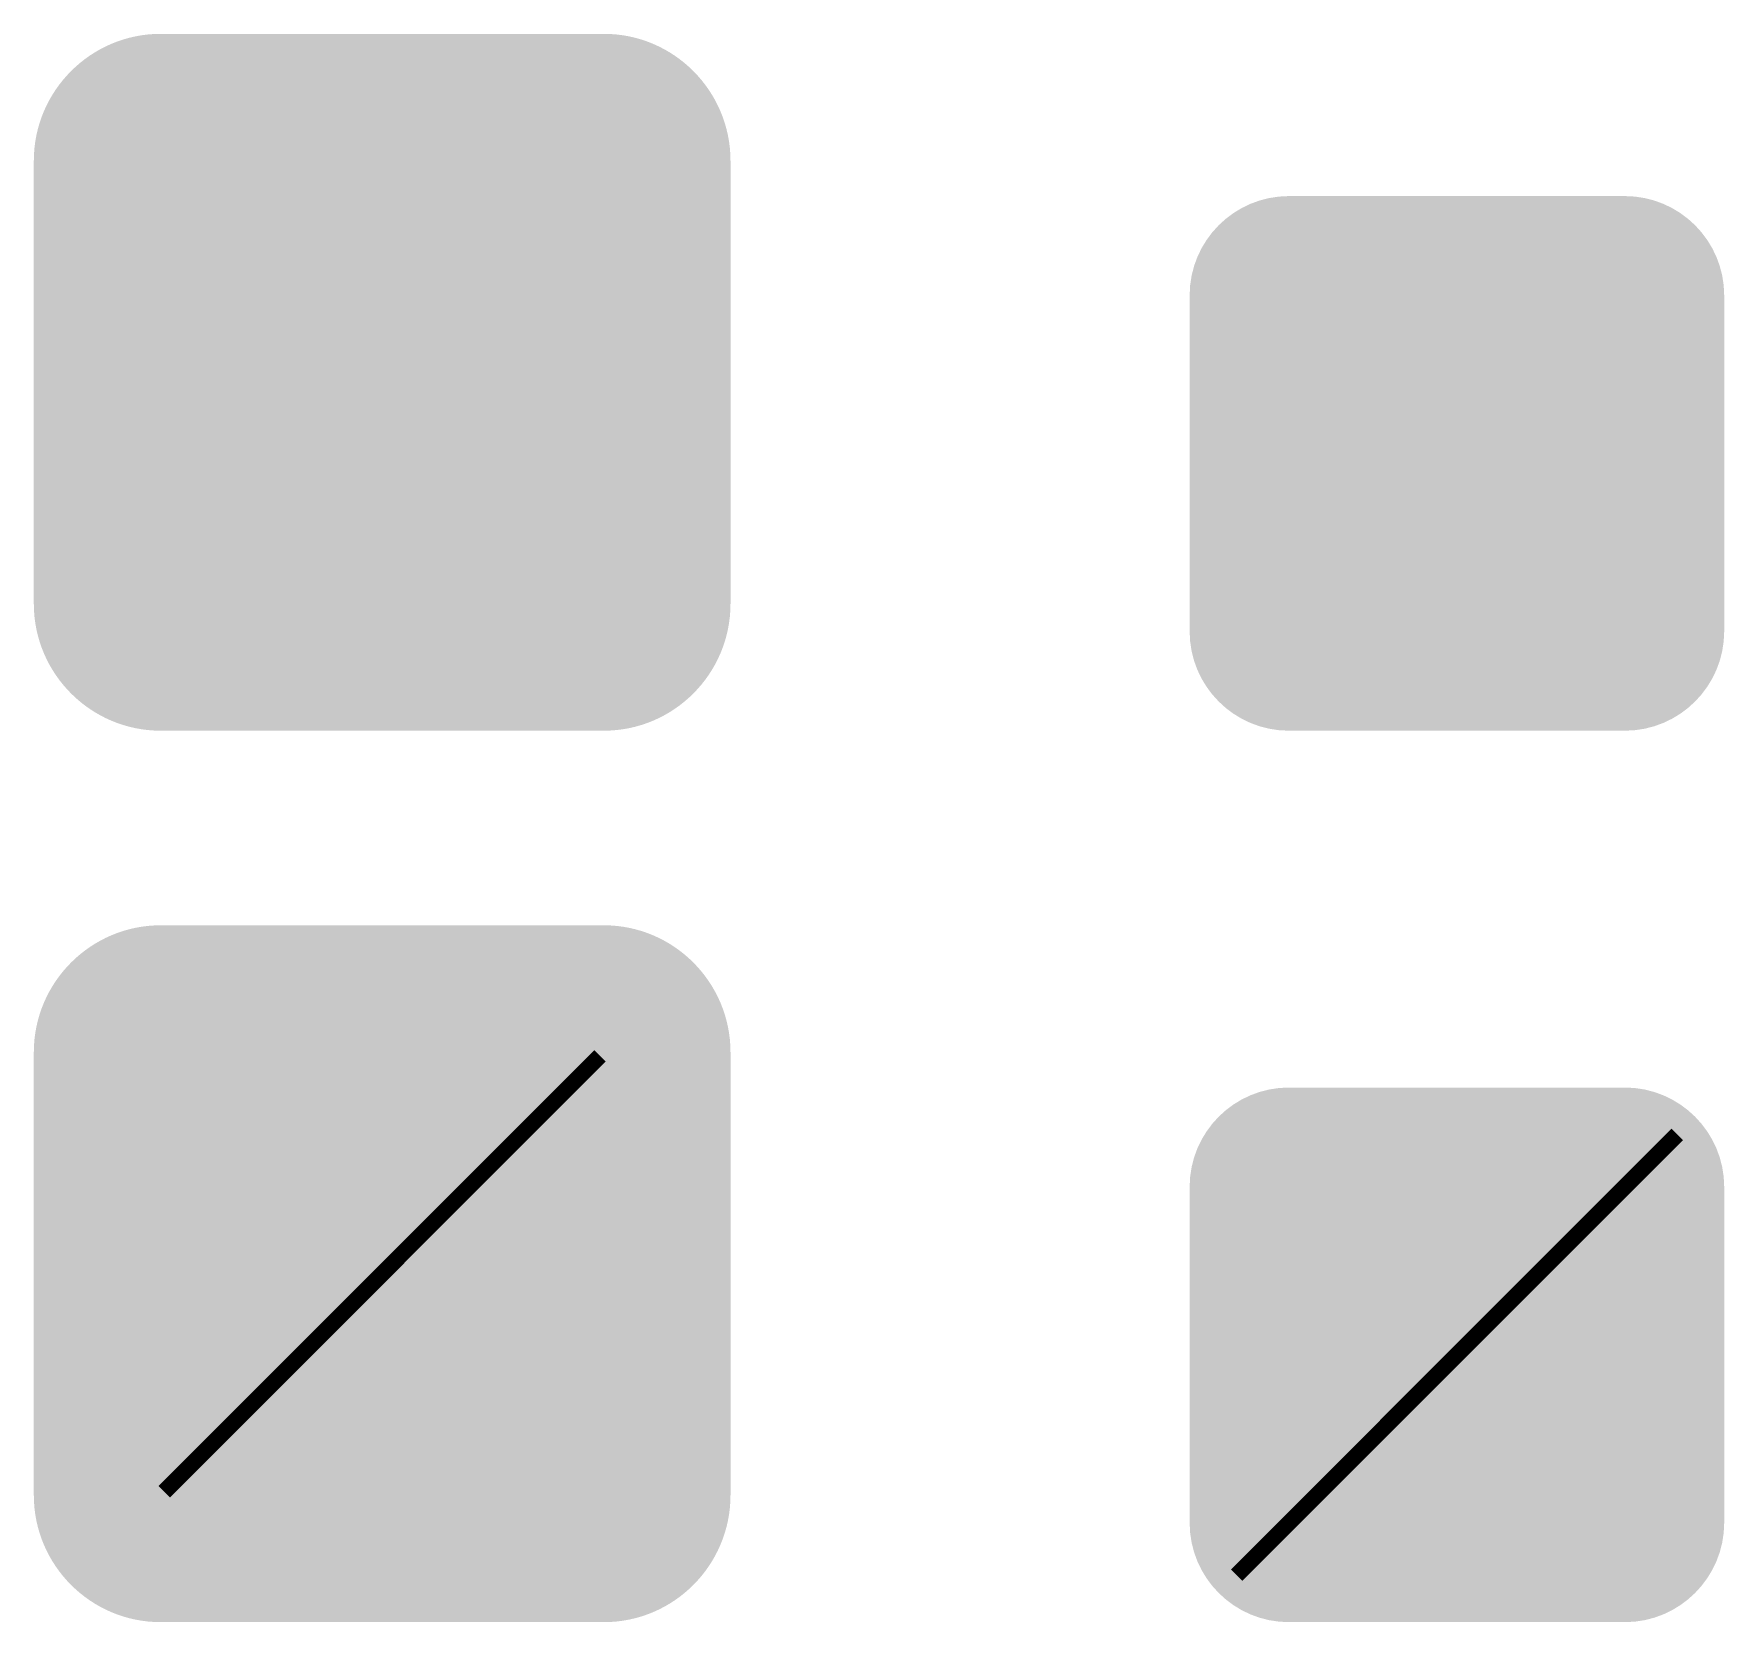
# Model space of a CAD drawing. Header units: millimetres. Extents: x 5277 to 6029, y 2052 to 2709.
# Drawn here: x 5427.73 to 5448.6, y 2667.63 to 2687.23 of the extents above; entities that cross this region are included whole.
import ezdxf

# ---------------------------------------------------------------- set-up
doc = ezdxf.new("R2010")
doc.units = ezdxf.units.MM
doc.layers.add('Recreation', color=7, linetype='CONTINUOUS', true_color=0x000000)
doc.layers.add('Social', color=7, linetype='CONTINUOUS', true_color=0x000000)

# ---------------------------------------------------------------- blocks, each defined once
blk = doc.blocks.new('602010501_рек_фз')
at = {"layer": 'Social', "linetype": 'Continuous'}
h = blk.add_hatch(color=256, dxfattribs=at)
edge = h.paths.add_edge_path()
edge.add_spline(control_points=[(-0.266, -0.339), (-0.266, 0.523), (0.438, 1.227), (1.3, 1.227)], knot_values=[-1, -1, -1, -1, 0, 0, 0, 0], degree=3, periodic=0)
edge.add_line((1.3, 1.227), (6.769, 1.227))
edge.add_spline(control_points=[(6.769, 1.227), (7.632, 1.227), (8.333, 0.523), (8.333, -0.339)], knot_values=[-1, -1, -1, -1, 0, 0, 0, 0], degree=3, periodic=0)
edge.add_line((8.333, -0.339), (8.333, -5.806))
edge.add_spline(control_points=[(8.333, -5.806), (8.333, -6.669), (7.632, -7.372), (6.769, -7.372)], knot_values=[-1, -1, -1, -1, 0, 0, 0, 0], degree=3, periodic=0)
edge.add_line((6.769, -7.372), (1.3, -7.372))
edge.add_spline(control_points=[(1.3, -7.372), (0.438, -7.372), (-0.266, -6.669), (-0.266, -5.806)], knot_values=[-1, -1, -1, -1, 0, 0, 0, 0], degree=3, periodic=0)
edge.add_line((-0.266, -5.806), (-0.266, -0.339))
edge = h.paths.add_edge_path(flags=16)
edge.add_spline(control_points=[(0.047, -5.806), (0.047, -6.5), (0.606, -7.059), (1.3, -7.059)], knot_values=[-1, -1, -1, -1, 0, 0, 0, 0], degree=3, periodic=0)
edge.add_line((1.3, -7.059), (6.769, -7.059))
edge.add_spline(control_points=[(6.769, -7.059), (7.463, -7.059), (8.022, -6.5), (8.022, -5.806)], knot_values=[-1, -1, -1, -1, 0, 0, 0, 0], degree=3, periodic=0)
edge.add_line((8.022, -5.806), (8.022, -0.339))
edge.add_spline(control_points=[(8.022, -0.339), (8.022, 0.355), (7.463, 0.914), (6.769, 0.914)], knot_values=[-1, -1, -1, -1, 0, 0, 0, 0], degree=3, periodic=0)
edge.add_line((6.769, 0.914), (1.3, 0.914))
edge.add_spline(control_points=[(1.3, 0.914), (0.606, 0.914), (0.047, 0.355), (0.047, -0.339)], knot_values=[-1, -1, -1, -1, 0, 0, 0, 0], degree=3, periodic=0)
edge.add_line((0.047, -0.339), (0.047, -5.806))
at = {"layer": 'Social', "linetype": 'Continuous', "true_color": 0xffff00}
h = blk.add_hatch(color=2, dxfattribs=at)
edge = h.paths.add_edge_path()
edge.add_spline(control_points=[(0.047, -5.806), (0.047, -6.5), (0.606, -7.059), (1.3, -7.059)], knot_values=[-1, -1, -1, -1, 0, 0, 0, 0], degree=3, periodic=0)
edge.add_line((1.3, -7.059), (6.769, -7.059))
edge.add_spline(control_points=[(6.769, -7.059), (7.463, -7.059), (8.022, -6.5), (8.022, -5.806)], knot_values=[-1, -1, -1, -1, 0, 0, 0, 0], degree=3, periodic=0)
edge.add_line((8.022, -5.806), (8.022, -0.339))
edge.add_spline(control_points=[(8.022, -0.339), (8.022, 0.355), (7.463, 0.914), (6.769, 0.914)], knot_values=[-1, -1, -1, -1, 0, 0, 0, 0], degree=3, periodic=0)
edge.add_line((6.769, 0.914), (1.3, 0.914))
edge.add_spline(control_points=[(1.3, 0.914), (0.606, 0.914), (0.047, 0.355), (0.047, -0.339)], knot_values=[-1, -1, -1, -1, 0, 0, 0, 0], degree=3, periodic=0)
edge.add_line((0.047, -0.339), (0.047, -5.806))
at = {"layer": 'Social', "linetype": 'Continuous'}
h = blk.add_hatch(color=256, dxfattribs=at)
edge = h.paths.add_edge_path()
edge.add_line((0.252, -0.679), (0.252, -5.464))
edge.add_spline(control_points=[(0.252, -5.464), (0.252, -6.23), (0.877, -6.854), (1.642, -6.854)], knot_values=[0, 0, 0, 0, 1, 1, 1, 1], degree=3, periodic=0)
edge.add_line((1.642, -6.854), (6.427, -6.854))
edge.add_spline(control_points=[(6.427, -6.854), (7.193, -6.854), (7.815, -6.23), (7.815, -5.464)], knot_values=[0, 0, 0, 0, 1, 1, 1, 1], degree=3, periodic=0)
edge.add_line((7.815, -5.464), (7.815, -0.679))
edge.add_spline(control_points=[(7.815, -0.679), (7.815, 0.086), (7.193, 0.709), (6.427, 0.709)], knot_values=[0, 0, 0, 0, 1, 1, 1, 1], degree=3, periodic=0)
edge.add_line((6.427, 0.709), (1.642, 0.709))
edge.add_spline(control_points=[(1.642, 0.709), (0.877, 0.709), (0.252, 0.086), (0.252, -0.679)], knot_values=[0, 0, 0, 0, 1, 1, 1, 1], degree=3, periodic=0)
edge = h.paths.add_edge_path(flags=16)
edge.add_line((0.565, -0.679), (0.565, -5.464))
edge.add_spline(control_points=[(0.565, -5.464), (0.565, -6.06), (1.046, -6.541), (1.642, -6.541)], knot_values=[-1, -1, -1, -1, 0, 0, 0, 0], degree=3, periodic=0)
edge.add_line((1.642, -6.541), (6.427, -6.541))
edge.add_spline(control_points=[(6.427, -6.541), (7.024, -6.541), (7.502, -6.06), (7.502, -5.464)], knot_values=[-1, -1, -1, -1, 0, 0, 0, 0], degree=3, periodic=0)
edge.add_line((7.502, -5.464), (7.502, -0.679))
edge.add_spline(control_points=[(7.502, -0.679), (7.502, -0.083), (7.024, 0.396), (6.427, 0.396)], knot_values=[-1, -1, -1, -1, 0, 0, 0, 0], degree=3, periodic=0)
edge.add_line((6.427, 0.396), (1.642, 0.396))
edge.add_spline(control_points=[(1.642, 0.396), (1.046, 0.396), (0.565, -0.083), (0.565, -0.679)], knot_values=[-1, -1, -1, -1, 0, 0, 0, 0], degree=3, periodic=0)
h = blk.add_hatch(color=256, dxfattribs=at)
edge = h.paths.add_edge_path()
edge.add_line((0.77, -1.021), (0.77, -5.124))
edge.add_spline(control_points=[(0.77, -5.124), (0.77, -5.792), (1.314, -6.336), (1.982, -6.336)], knot_values=[0, 0, 0, 0, 1, 1, 1, 1], degree=3, periodic=0)
edge.add_line((1.982, -6.336), (6.085, -6.336))
edge.add_spline(control_points=[(6.085, -6.336), (6.753, -6.336), (7.297, -5.792), (7.297, -5.124)], knot_values=[0, 0, 0, 0, 1, 1, 1, 1], degree=3, periodic=0)
edge.add_line((7.297, -5.124), (7.297, -1.021))
edge.add_spline(control_points=[(7.297, -1.021), (7.297, -0.353), (6.753, 0.191), (6.085, 0.191)], knot_values=[0, 0, 0, 0, 1, 1, 1, 1], degree=3, periodic=0)
edge.add_line((6.085, 0.191), (1.982, 0.191))
edge.add_spline(control_points=[(1.982, 0.191), (1.314, 0.191), (0.77, -0.353), (0.77, -1.021)], knot_values=[0, 0, 0, 0, 1, 1, 1, 1], degree=3, periodic=0)
edge = h.paths.add_edge_path(flags=16)
edge.add_line((1.081, -1.021), (1.081, -5.124))
edge.add_spline(control_points=[(1.081, -5.124), (1.081, -5.624), (1.482, -6.025), (1.982, -6.025)], knot_values=[-1, -1, -1, -1, 0, 0, 0, 0], degree=3, periodic=0)
edge.add_line((1.982, -6.025), (6.085, -6.025))
edge.add_spline(control_points=[(6.085, -6.025), (6.585, -6.025), (6.986, -5.624), (6.986, -5.124)], knot_values=[-1, -1, -1, -1, 0, 0, 0, 0], degree=3, periodic=0)
edge.add_line((6.986, -5.124), (6.986, -1.021))
edge.add_spline(control_points=[(6.986, -1.021), (6.986, -0.521), (6.585, -0.12), (6.085, -0.12)], knot_values=[-1, -1, -1, -1, 0, 0, 0, 0], degree=3, periodic=0)
edge.add_line((6.085, -0.12), (1.982, -0.12))
edge.add_spline(control_points=[(1.982, -0.12), (1.482, -0.12), (1.081, -0.521), (1.081, -1.021)], knot_values=[-1, -1, -1, -1, 0, 0, 0, 0], degree=3, periodic=0)
h = blk.add_hatch(color=256, dxfattribs=at)
h.paths.add_polyline_path([(2.964, -5.275), (2.964, -4.93), (2.564, -4.396), (2.348, -4.113), (2.092, -3.771), (2.053, -3.712), (1.951, -3.571), (1.951, -2.793), (1.951, -2.153), (1.975, -1.466), (1.998, -1.419), (2.03, -1.36), (2.14, -1.301), (2.218, -1.301), (2.246, -1.301), (2.297, -1.313), (2.32, -1.325), (2.379, -1.348), (2.45, -1.439), (2.462, -1.505), (2.469, -1.56), (2.477, -1.906), (2.477, -2.197), (2.477, -2.389), (2.473, -2.601), (2.469, -2.621), (2.466, -2.636), (2.434, -2.68), (2.407, -2.707), (2.403, -2.711), (2.373, -2.737), (2.348, -2.758), (2.322, -2.78), (2.281, -2.821), (2.265, -2.841), (2.25, -2.86), (2.226, -2.9), (2.218, -2.919), (2.21, -2.935), (2.202, -2.994), (2.202, -3.037), (2.202, -3.088), (2.214, -3.17), (2.226, -3.202), (2.238, -3.225), (2.334, -3.341), (2.418, -3.434), (2.503, -3.526), (2.65, -3.673), (2.713, -3.728), (2.76, -3.771), (2.823, -3.815), (2.839, -3.815), (2.854, -3.815), (2.866, -3.807), (2.878, -3.791), (2.878, -3.783), (2.878, -3.771), (2.721, -3.587), (2.564, -3.414), (2.481, -3.328), (2.371, -3.202), (2.344, -3.163), (2.328, -3.135), (2.312, -3.076), (2.312, -3.045), (2.312, -2.982), (2.371, -2.876), (2.43, -2.833), (2.462, -2.809), (2.532, -2.786), (2.572, -2.786), (2.603, -2.786), (2.666, -2.805), (2.697, -2.825), (2.729, -2.841), (3.047, -3.151), (3.333, -3.445), (3.907, -4.042), (3.907, -5.621), (2.964, -5.621)])
h.paths.add_polyline_path([(5.038, -5.275), (5.038, -5.621), (4.095, -5.621), (4.095, -4.042), (4.669, -3.445), (4.955, -3.151), (5.273, -2.841), (5.305, -2.825), (5.336, -2.805), (5.399, -2.786), (5.43, -2.786), (5.47, -2.786), (5.54, -2.809), (5.572, -2.833), (5.631, -2.876), (5.69, -2.982), (5.69, -3.045), (5.69, -3.076), (5.674, -3.135), (5.658, -3.163), (5.631, -3.202), (5.521, -3.328), (5.438, -3.414), (5.281, -3.587), (5.124, -3.771), (5.124, -3.783), (5.124, -3.791), (5.136, -3.807), (5.148, -3.815), (5.156, -3.815), (5.163, -3.815), (5.179, -3.815), (5.242, -3.771), (5.289, -3.728), (5.352, -3.673), (5.499, -3.526), (5.584, -3.434), (5.668, -3.341), (5.764, -3.225), (5.776, -3.202), (5.788, -3.174), (5.8, -3.092), (5.8, -3.037), (5.8, -2.994), (5.792, -2.935), (5.784, -2.919), (5.776, -2.9), (5.752, -2.86), (5.737, -2.841), (5.721, -2.821), (5.68, -2.78), (5.654, -2.758), (5.629, -2.737), (5.599, -2.711), (5.595, -2.707), (5.568, -2.68), (5.537, -2.636), (5.533, -2.621), (5.529, -2.601), (5.525, -2.389), (5.525, -2.197), (5.525, -1.906), (5.533, -1.56), (5.54, -1.505), (5.552, -1.439), (5.623, -1.348), (5.682, -1.325), (5.705, -1.313), (5.756, -1.301), (5.784, -1.301), (5.862, -1.301), (5.972, -1.36), (6.004, -1.419), (6.027, -1.466), (6.051, -2.153), (6.051, -2.793), (6.051, -3.571), (5.949, -3.712), (5.91, -3.771), (5.654, -4.113), (5.438, -4.396), (5.038, -4.93)])
h.paths.add_polyline_path([(5.061, -2.094), (5.089, -2.122), (5.116, -2.181), (5.116, -2.212), (5.116, -2.24), (5.093, -2.291), (5.069, -2.314), (5.046, -2.338), (4.991, -2.361), (4.959, -2.361), (4.928, -2.361), (4.869, -2.334), (4.841, -2.307), (4.472, -1.937), (4.472, -2.275), (3.522, -2.275), (3.522, -1.937), (3.161, -2.299), (3.129, -2.33), (3.066, -2.361), (3.035, -2.361), (3.007, -2.361), (2.956, -2.34), (2.933, -2.318), (2.909, -2.297), (2.886, -2.244), (2.886, -2.212), (2.886, -2.181), (2.913, -2.122), (2.941, -2.094), (3.545, -1.49), (3.585, -1.45), (3.675, -1.411), (3.726, -1.411), (4.268, -1.411), (4.323, -1.411), (4.417, -1.45), (4.457, -1.49)])
h.paths.add_polyline_path([(4.464, -2.456), (4.771, -2.762), (4.802, -2.793), (4.834, -2.872), (4.834, -2.919), (4.834, -2.974), (4.794, -3.076), (4.755, -3.123), (4.331, -3.563), (4.303, -3.591), (4.241, -3.618), (4.205, -3.618), (4.174, -3.618), (4.119, -3.595), (4.095, -3.571), (4.072, -3.547), (4.048, -3.492), (4.048, -3.461), (4.048, -3.43), (4.076, -3.371), (4.103, -3.343), (4.37, -3.076), (4.111, -2.809)])
h.paths.add_polyline_path([(3.624, -3.076), (3.891, -3.343), (3.919, -3.371), (3.946, -3.43), (3.946, -3.461), (3.946, -3.492), (3.922, -3.547), (3.899, -3.571), (3.875, -3.595), (3.82, -3.618), (3.789, -3.618), (3.754, -3.618), (3.691, -3.591), (3.663, -3.563), (3.239, -3.123), (3.2, -3.076), (3.161, -2.974), (3.161, -2.919), (3.161, -2.872), (3.192, -2.793), (3.223, -2.762), (3.522, -2.456), (3.883, -2.809)])
h.paths.add_polyline_path([(4.315, -0.579), (4.382, -0.645), (4.449, -0.802), (4.449, -0.893), (4.449, -0.983), (4.382, -1.14), (4.315, -1.207), (4.248, -1.274), (4.091, -1.34), (4.001, -1.34), (3.911, -1.34), (3.754, -1.274), (3.687, -1.207), (3.62, -1.14), (3.553, -0.983), (3.553, -0.893), (3.553, -0.802), (3.62, -0.645), (3.687, -0.579), (3.754, -0.512), (3.911, -0.445), (4.001, -0.445), (4.091, -0.445), (4.248, -0.512)])
blk = doc.blocks.new('602010501_ликв_фз')
at = {"layer": 'Social', "linetype": 'Continuous'}
h = blk.add_hatch(color=256, dxfattribs=at)
edge = h.paths.add_edge_path()
edge.add_spline(control_points=[(-0.266, -0.339), (-0.266, 0.523), (0.438, 1.227), (1.3, 1.227)], knot_values=[-1, -1, -1, -1, 0, 0, 0, 0], degree=3, periodic=0)
edge.add_line((1.3, 1.227), (6.769, 1.227))
edge.add_spline(control_points=[(6.769, 1.227), (7.632, 1.227), (8.333, 0.523), (8.333, -0.339)], knot_values=[-1, -1, -1, -1, 0, 0, 0, 0], degree=3, periodic=0)
edge.add_line((8.333, -0.339), (8.333, -5.806))
edge.add_spline(control_points=[(8.333, -5.806), (8.333, -6.669), (7.632, -7.372), (6.769, -7.372)], knot_values=[-1, -1, -1, -1, 0, 0, 0, 0], degree=3, periodic=0)
edge.add_line((6.769, -7.372), (1.3, -7.372))
edge.add_spline(control_points=[(1.3, -7.372), (0.438, -7.372), (-0.266, -6.669), (-0.266, -5.806)], knot_values=[-1, -1, -1, -1, 0, 0, 0, 0], degree=3, periodic=0)
edge.add_line((-0.266, -5.806), (-0.266, -0.339))
edge = h.paths.add_edge_path(flags=16)
edge.add_spline(control_points=[(0.047, -5.806), (0.047, -6.5), (0.606, -7.059), (1.3, -7.059)], knot_values=[-1, -1, -1, -1, 0, 0, 0, 0], degree=3, periodic=0)
edge.add_line((1.3, -7.059), (6.769, -7.059))
edge.add_spline(control_points=[(6.769, -7.059), (7.463, -7.059), (8.022, -6.5), (8.022, -5.806)], knot_values=[-1, -1, -1, -1, 0, 0, 0, 0], degree=3, periodic=0)
edge.add_line((8.022, -5.806), (8.022, -0.339))
edge.add_spline(control_points=[(8.022, -0.339), (8.022, 0.355), (7.463, 0.914), (6.769, 0.914)], knot_values=[-1, -1, -1, -1, 0, 0, 0, 0], degree=3, periodic=0)
edge.add_line((6.769, 0.914), (1.3, 0.914))
edge.add_spline(control_points=[(1.3, 0.914), (0.606, 0.914), (0.047, 0.355), (0.047, -0.339)], knot_values=[-1, -1, -1, -1, 0, 0, 0, 0], degree=3, periodic=0)
edge.add_line((0.047, -0.339), (0.047, -5.806))
at = {"layer": 'Social', "linetype": 'Continuous', "true_color": 0xffffff}
h = blk.add_hatch(color=7, dxfattribs=at)
edge = h.paths.add_edge_path()
edge.add_spline(control_points=[(0.047, -5.806), (0.047, -6.5), (0.606, -7.059), (1.3, -7.059)], knot_values=[-1, -1, -1, -1, 0, 0, 0, 0], degree=3, periodic=0)
edge.add_line((1.3, -7.059), (6.769, -7.059))
edge.add_spline(control_points=[(6.769, -7.059), (7.463, -7.059), (8.022, -6.5), (8.022, -5.806)], knot_values=[-1, -1, -1, -1, 0, 0, 0, 0], degree=3, periodic=0)
edge.add_line((8.022, -5.806), (8.022, -0.339))
edge.add_spline(control_points=[(8.022, -0.339), (8.022, 0.355), (7.463, 0.914), (6.769, 0.914)], knot_values=[-1, -1, -1, -1, 0, 0, 0, 0], degree=3, periodic=0)
edge.add_line((6.769, 0.914), (1.3, 0.914))
edge.add_spline(control_points=[(1.3, 0.914), (0.606, 0.914), (0.047, 0.355), (0.047, -0.339)], knot_values=[-1, -1, -1, -1, 0, 0, 0, 0], degree=3, periodic=0)
edge.add_line((0.047, -0.339), (0.047, -5.806))
at = {"layer": 'Social', "linetype": 'Continuous'}
h = blk.add_hatch(color=256, dxfattribs=at)
edge = h.paths.add_edge_path()
edge.add_line((0.252, -0.679), (0.252, -5.464))
edge.add_spline(control_points=[(0.252, -5.464), (0.252, -6.23), (0.877, -6.854), (1.642, -6.854)], knot_values=[0, 0, 0, 0, 1, 1, 1, 1], degree=3, periodic=0)
edge.add_line((1.642, -6.854), (6.427, -6.854))
edge.add_spline(control_points=[(6.427, -6.854), (7.193, -6.854), (7.815, -6.23), (7.815, -5.464)], knot_values=[0, 0, 0, 0, 1, 1, 1, 1], degree=3, periodic=0)
edge.add_line((7.815, -5.464), (7.815, -0.679))
edge.add_spline(control_points=[(7.815, -0.679), (7.815, 0.086), (7.193, 0.709), (6.427, 0.709)], knot_values=[0, 0, 0, 0, 1, 1, 1, 1], degree=3, periodic=0)
edge.add_line((6.427, 0.709), (1.642, 0.709))
edge.add_spline(control_points=[(1.642, 0.709), (0.877, 0.709), (0.252, 0.086), (0.252, -0.679)], knot_values=[0, 0, 0, 0, 1, 1, 1, 1], degree=3, periodic=0)
edge = h.paths.add_edge_path(flags=16)
edge.add_line((0.565, -0.679), (0.565, -5.464))
edge.add_spline(control_points=[(0.565, -5.464), (0.565, -6.06), (1.046, -6.541), (1.642, -6.541)], knot_values=[-1, -1, -1, -1, 0, 0, 0, 0], degree=3, periodic=0)
edge.add_line((1.642, -6.541), (6.427, -6.541))
edge.add_spline(control_points=[(6.427, -6.541), (7.024, -6.541), (7.502, -6.06), (7.502, -5.464)], knot_values=[-1, -1, -1, -1, 0, 0, 0, 0], degree=3, periodic=0)
edge.add_line((7.502, -5.464), (7.502, -0.679))
edge.add_spline(control_points=[(7.502, -0.679), (7.502, -0.083), (7.024, 0.396), (6.427, 0.396)], knot_values=[-1, -1, -1, -1, 0, 0, 0, 0], degree=3, periodic=0)
edge.add_line((6.427, 0.396), (1.642, 0.396))
edge.add_spline(control_points=[(1.642, 0.396), (1.046, 0.396), (0.565, -0.083), (0.565, -0.679)], knot_values=[-1, -1, -1, -1, 0, 0, 0, 0], degree=3, periodic=0)
h = blk.add_hatch(color=256, dxfattribs=at)
edge = h.paths.add_edge_path()
edge.add_line((0.77, -1.021), (0.77, -5.124))
edge.add_spline(control_points=[(0.77, -5.124), (0.77, -5.792), (1.314, -6.336), (1.982, -6.336)], knot_values=[0, 0, 0, 0, 1, 1, 1, 1], degree=3, periodic=0)
edge.add_line((1.982, -6.336), (6.085, -6.336))
edge.add_spline(control_points=[(6.085, -6.336), (6.753, -6.336), (7.297, -5.792), (7.297, -5.124)], knot_values=[0, 0, 0, 0, 1, 1, 1, 1], degree=3, periodic=0)
edge.add_line((7.297, -5.124), (7.297, -1.021))
edge.add_spline(control_points=[(7.297, -1.021), (7.297, -0.353), (6.753, 0.191), (6.085, 0.191)], knot_values=[0, 0, 0, 0, 1, 1, 1, 1], degree=3, periodic=0)
edge.add_line((6.085, 0.191), (1.982, 0.191))
edge.add_spline(control_points=[(1.982, 0.191), (1.314, 0.191), (0.77, -0.353), (0.77, -1.021)], knot_values=[0, 0, 0, 0, 1, 1, 1, 1], degree=3, periodic=0)
edge = h.paths.add_edge_path(flags=16)
edge.add_line((1.081, -1.021), (1.081, -5.124))
edge.add_spline(control_points=[(1.081, -5.124), (1.081, -5.624), (1.482, -6.025), (1.982, -6.025)], knot_values=[-1, -1, -1, -1, 0, 0, 0, 0], degree=3, periodic=0)
edge.add_line((1.982, -6.025), (6.085, -6.025))
edge.add_spline(control_points=[(6.085, -6.025), (6.585, -6.025), (6.986, -5.624), (6.986, -5.124)], knot_values=[-1, -1, -1, -1, 0, 0, 0, 0], degree=3, periodic=0)
edge.add_line((6.986, -5.124), (6.986, -1.021))
edge.add_spline(control_points=[(6.986, -1.021), (6.986, -0.521), (6.585, -0.12), (6.085, -0.12)], knot_values=[-1, -1, -1, -1, 0, 0, 0, 0], degree=3, periodic=0)
edge.add_line((6.085, -0.12), (1.982, -0.12))
edge.add_spline(control_points=[(1.982, -0.12), (1.482, -0.12), (1.081, -0.521), (1.081, -1.021)], knot_values=[-1, -1, -1, -1, 0, 0, 0, 0], degree=3, periodic=0)
h = blk.add_hatch(color=256, dxfattribs=at)
h.paths.add_polyline_path([(2.964, -5.275), (2.964, -4.93), (2.564, -4.396), (2.348, -4.113), (2.092, -3.771), (2.053, -3.712), (1.951, -3.571), (1.951, -2.793), (1.951, -2.153), (1.975, -1.466), (1.998, -1.419), (2.03, -1.36), (2.14, -1.301), (2.218, -1.301), (2.246, -1.301), (2.297, -1.313), (2.32, -1.325), (2.379, -1.348), (2.45, -1.439), (2.462, -1.505), (2.469, -1.56), (2.477, -1.906), (2.477, -2.197), (2.477, -2.389), (2.473, -2.601), (2.469, -2.621), (2.466, -2.636), (2.434, -2.68), (2.407, -2.707), (2.403, -2.711), (2.373, -2.737), (2.348, -2.758), (2.322, -2.78), (2.281, -2.821), (2.265, -2.841), (2.25, -2.86), (2.226, -2.9), (2.218, -2.919), (2.21, -2.935), (2.202, -2.994), (2.202, -3.037), (2.202, -3.088), (2.214, -3.17), (2.226, -3.202), (2.238, -3.225), (2.334, -3.341), (2.418, -3.434), (2.503, -3.526), (2.65, -3.673), (2.713, -3.728), (2.76, -3.771), (2.823, -3.815), (2.839, -3.815), (2.854, -3.815), (2.866, -3.807), (2.878, -3.791), (2.878, -3.783), (2.878, -3.771), (2.721, -3.587), (2.564, -3.414), (2.481, -3.328), (2.371, -3.202), (2.344, -3.163), (2.328, -3.135), (2.312, -3.076), (2.312, -3.045), (2.312, -2.982), (2.371, -2.876), (2.43, -2.833), (2.462, -2.809), (2.532, -2.786), (2.572, -2.786), (2.603, -2.786), (2.666, -2.805), (2.697, -2.825), (2.729, -2.841), (3.047, -3.151), (3.333, -3.445), (3.907, -4.042), (3.907, -5.621), (2.964, -5.621)])
h.paths.add_polyline_path([(5.038, -5.275), (5.038, -5.621), (4.095, -5.621), (4.095, -4.042), (4.669, -3.445), (4.955, -3.151), (5.273, -2.841), (5.305, -2.825), (5.336, -2.805), (5.399, -2.786), (5.43, -2.786), (5.47, -2.786), (5.54, -2.809), (5.572, -2.833), (5.631, -2.876), (5.69, -2.982), (5.69, -3.045), (5.69, -3.076), (5.674, -3.135), (5.658, -3.163), (5.631, -3.202), (5.521, -3.328), (5.438, -3.414), (5.281, -3.587), (5.124, -3.771), (5.124, -3.783), (5.124, -3.791), (5.136, -3.807), (5.148, -3.815), (5.156, -3.815), (5.163, -3.815), (5.179, -3.815), (5.242, -3.771), (5.289, -3.728), (5.352, -3.673), (5.499, -3.526), (5.584, -3.434), (5.668, -3.341), (5.764, -3.225), (5.776, -3.202), (5.788, -3.174), (5.8, -3.092), (5.8, -3.037), (5.8, -2.994), (5.792, -2.935), (5.784, -2.919), (5.776, -2.9), (5.752, -2.86), (5.737, -2.841), (5.721, -2.821), (5.68, -2.78), (5.654, -2.758), (5.629, -2.737), (5.599, -2.711), (5.595, -2.707), (5.568, -2.68), (5.537, -2.636), (5.533, -2.621), (5.529, -2.601), (5.525, -2.389), (5.525, -2.197), (5.525, -1.906), (5.533, -1.56), (5.54, -1.505), (5.552, -1.439), (5.623, -1.348), (5.682, -1.325), (5.705, -1.313), (5.756, -1.301), (5.784, -1.301), (5.862, -1.301), (5.972, -1.36), (6.004, -1.419), (6.027, -1.466), (6.051, -2.153), (6.051, -2.793), (6.051, -3.571), (5.949, -3.712), (5.91, -3.771), (5.654, -4.113), (5.438, -4.396), (5.038, -4.93)])
h.paths.add_polyline_path([(5.061, -2.094), (5.089, -2.122), (5.116, -2.181), (5.116, -2.212), (5.116, -2.24), (5.093, -2.291), (5.069, -2.314), (5.046, -2.338), (4.991, -2.361), (4.959, -2.361), (4.928, -2.361), (4.869, -2.334), (4.841, -2.307), (4.472, -1.937), (4.472, -2.275), (3.522, -2.275), (3.522, -1.937), (3.161, -2.299), (3.129, -2.33), (3.066, -2.361), (3.035, -2.361), (3.007, -2.361), (2.956, -2.34), (2.933, -2.318), (2.909, -2.297), (2.886, -2.244), (2.886, -2.212), (2.886, -2.181), (2.913, -2.122), (2.941, -2.094), (3.545, -1.49), (3.585, -1.45), (3.675, -1.411), (3.726, -1.411), (4.268, -1.411), (4.323, -1.411), (4.417, -1.45), (4.457, -1.49)])
h.paths.add_polyline_path([(4.464, -2.456), (4.771, -2.762), (4.802, -2.793), (4.834, -2.872), (4.834, -2.919), (4.834, -2.974), (4.794, -3.076), (4.755, -3.123), (4.331, -3.563), (4.303, -3.591), (4.241, -3.618), (4.205, -3.618), (4.174, -3.618), (4.119, -3.595), (4.095, -3.571), (4.072, -3.547), (4.048, -3.492), (4.048, -3.461), (4.048, -3.43), (4.076, -3.371), (4.103, -3.343), (4.37, -3.076), (4.111, -2.809)])
h.paths.add_polyline_path([(3.624, -3.076), (3.891, -3.343), (3.919, -3.371), (3.946, -3.43), (3.946, -3.461), (3.946, -3.492), (3.922, -3.547), (3.899, -3.571), (3.875, -3.595), (3.82, -3.618), (3.789, -3.618), (3.754, -3.618), (3.691, -3.591), (3.663, -3.563), (3.239, -3.123), (3.2, -3.076), (3.161, -2.974), (3.161, -2.919), (3.161, -2.872), (3.192, -2.793), (3.223, -2.762), (3.522, -2.456), (3.883, -2.809)])
h.paths.add_polyline_path([(4.315, -0.579), (4.382, -0.645), (4.449, -0.802), (4.449, -0.893), (4.449, -0.983), (4.382, -1.14), (4.315, -1.207), (4.248, -1.274), (4.091, -1.34), (4.001, -1.34), (3.911, -1.34), (3.754, -1.274), (3.687, -1.207), (3.62, -1.14), (3.553, -0.983), (3.553, -0.893), (3.553, -0.802), (3.62, -0.645), (3.687, -0.579), (3.754, -0.512), (3.911, -0.445), (4.001, -0.445), (4.091, -0.445), (4.248, -0.512)])
at = {"layer": 'Social', "color": 1, "linetype": 'Continuous', "true_color": 0xff0000, "const_width": 0.2}
blk.add_lwpolyline([(1.344, -5.762), (6.723, -0.383)], dxfattribs=at)
blk = doc.blocks.new('602010601_рек_мз')
at = {"layer": 'Recreation', "linetype": 'Continuous'}
h = blk.add_hatch(color=256, dxfattribs=at)
edge = h.paths.add_edge_path()
edge.add_spline(control_points=[(0, 0), (0, 0.675), (0.55, 1.225), (1.225, 1.225)], knot_values=[-1, -1, -1, -1, 0, 0, 0, 0], degree=3, periodic=0)
edge.add_line((1.225, 1.225), (5.372, 1.225))
edge.add_spline(control_points=[(5.372, 1.225), (6.047, 1.225), (6.598, 0.675), (6.598, 0)], knot_values=[-1, -1, -1, -1, 0, 0, 0, 0], degree=3, periodic=0)
edge.add_line((6.598, 0), (6.598, -4.147))
edge.add_spline(control_points=[(6.598, -4.147), (6.598, -4.822), (6.047, -5.372), (5.372, -5.372)], knot_values=[-1, -1, -1, -1, 0, 0, 0, 0], degree=3, periodic=0)
edge.add_line((5.372, -5.372), (1.225, -5.372))
edge.add_spline(control_points=[(1.225, -5.372), (0.55, -5.372), (0, -4.822), (0, -4.147)], knot_values=[-1, -1, -1, -1, 0, 0, 0, 0], degree=3, periodic=0)
edge.add_line((0, -4.147), (0, 0))
edge = h.paths.add_edge_path(flags=16)
edge.add_spline(control_points=[(0.313, -4.147), (0.313, -4.652), (0.72, -5.059), (1.225, -5.059)], knot_values=[-1, -1, -1, -1, 0, 0, 0, 0], degree=3, periodic=0)
edge.add_line((1.225, -5.059), (5.372, -5.059))
edge.add_spline(control_points=[(5.372, -5.059), (5.878, -5.059), (6.285, -4.652), (6.285, -4.147)], knot_values=[-1, -1, -1, -1, 0, 0, 0, 0], degree=3, periodic=0)
edge.add_line((6.285, -4.147), (6.285, 0))
edge.add_spline(control_points=[(6.285, 0), (6.285, 0.505), (5.878, 0.912), (5.372, 0.912)], knot_values=[-1, -1, -1, -1, 0, 0, 0, 0], degree=3, periodic=0)
edge.add_line((5.372, 0.912), (1.225, 0.912))
edge.add_spline(control_points=[(1.225, 0.912), (0.72, 0.912), (0.313, 0.505), (0.313, 0)], knot_values=[-1, -1, -1, -1, 0, 0, 0, 0], degree=3, periodic=0)
edge.add_line((0.313, 0), (0.313, -4.147))
at = {"layer": 'Recreation', "linetype": 'Continuous', "true_color": 0xffff00}
h = blk.add_hatch(color=2, dxfattribs=at)
edge = h.paths.add_edge_path()
edge.add_line((0.313, 0), (0.313, -4.147))
edge.add_spline(control_points=[(0.313, -4.147), (0.313, -4.652), (0.72, -5.059), (1.225, -5.059)], knot_values=[-1, -1, -1, -1, 0, 0, 0, 0], degree=3, periodic=0)
edge.add_line((1.225, -5.059), (5.372, -5.059))
edge.add_spline(control_points=[(5.372, -5.059), (5.878, -5.059), (6.285, -4.652), (6.285, -4.147)], knot_values=[-1, -1, -1, -1, 0, 0, 0, 0], degree=3, periodic=0)
edge.add_line((6.285, -4.147), (6.285, 0))
edge.add_spline(control_points=[(6.285, 0), (6.285, 0.505), (5.878, 0.912), (5.372, 0.912)], knot_values=[-1, -1, -1, -1, 0, 0, 0, 0], degree=3, periodic=0)
edge.add_line((5.372, 0.912), (1.225, 0.912))
edge.add_spline(control_points=[(1.225, 0.912), (0.72, 0.912), (0.313, 0.505), (0.313, 0)], knot_values=[-1, -1, -1, -1, 0, 0, 0, 0], degree=3, periodic=0)
at = {"layer": 'Recreation', "linetype": 'Continuous'}
blk.add_hatch(color=256, dxfattribs=at).paths.add_polyline_path([(1.228, 0.512), (2.249, 0.512), (2.249, -1.656), (4.354, -1.656), (4.354, 0.512), (5.375, 0.512), (5.375, -4.664), (4.354, -4.664), (4.354, -2.496), (2.249, -2.496), (2.249, -4.664), (1.228, -4.664)])
blk = doc.blocks.new('602010601_ликв_мз')
at = {"layer": 'Recreation', "linetype": 'Continuous'}
h = blk.add_hatch(color=256, dxfattribs=at)
edge = h.paths.add_edge_path()
edge.add_spline(control_points=[(0, 0), (0, 0.675), (0.55, 1.225), (1.225, 1.225)], knot_values=[-1, -1, -1, -1, 0, 0, 0, 0], degree=3, periodic=0)
edge.add_line((1.225, 1.225), (5.372, 1.225))
edge.add_spline(control_points=[(5.372, 1.225), (6.047, 1.225), (6.598, 0.675), (6.598, 0)], knot_values=[-1, -1, -1, -1, 0, 0, 0, 0], degree=3, periodic=0)
edge.add_line((6.598, 0), (6.598, -4.147))
edge.add_spline(control_points=[(6.598, -4.147), (6.598, -4.822), (6.047, -5.372), (5.372, -5.372)], knot_values=[-1, -1, -1, -1, 0, 0, 0, 0], degree=3, periodic=0)
edge.add_line((5.372, -5.372), (1.225, -5.372))
edge.add_spline(control_points=[(1.225, -5.372), (0.55, -5.372), (0, -4.822), (0, -4.147)], knot_values=[-1, -1, -1, -1, 0, 0, 0, 0], degree=3, periodic=0)
edge.add_line((0, -4.147), (0, 0))
edge = h.paths.add_edge_path(flags=16)
edge.add_spline(control_points=[(0.313, -4.147), (0.313, -4.652), (0.72, -5.059), (1.225, -5.059)], knot_values=[-1, -1, -1, -1, 0, 0, 0, 0], degree=3, periodic=0)
edge.add_line((1.225, -5.059), (5.372, -5.059))
edge.add_spline(control_points=[(5.372, -5.059), (5.878, -5.059), (6.285, -4.652), (6.285, -4.147)], knot_values=[-1, -1, -1, -1, 0, 0, 0, 0], degree=3, periodic=0)
edge.add_line((6.285, -4.147), (6.285, 0))
edge.add_spline(control_points=[(6.285, 0), (6.285, 0.505), (5.878, 0.912), (5.372, 0.912)], knot_values=[-1, -1, -1, -1, 0, 0, 0, 0], degree=3, periodic=0)
edge.add_line((5.372, 0.912), (1.225, 0.912))
edge.add_spline(control_points=[(1.225, 0.912), (0.72, 0.912), (0.313, 0.505), (0.313, 0)], knot_values=[-1, -1, -1, -1, 0, 0, 0, 0], degree=3, periodic=0)
edge.add_line((0.313, 0), (0.313, -4.147))
at = {"layer": 'Recreation', "linetype": 'Continuous', "true_color": 0xffffff}
h = blk.add_hatch(color=7, dxfattribs=at)
edge = h.paths.add_edge_path()
edge.add_line((0.313, 0), (0.313, -4.147))
edge.add_spline(control_points=[(0.313, -4.147), (0.313, -4.652), (0.72, -5.059), (1.225, -5.059)], knot_values=[-1, -1, -1, -1, 0, 0, 0, 0], degree=3, periodic=0)
edge.add_line((1.225, -5.059), (5.372, -5.059))
edge.add_spline(control_points=[(5.372, -5.059), (5.878, -5.059), (6.285, -4.652), (6.285, -4.147)], knot_values=[-1, -1, -1, -1, 0, 0, 0, 0], degree=3, periodic=0)
edge.add_line((6.285, -4.147), (6.285, 0))
edge.add_spline(control_points=[(6.285, 0), (6.285, 0.505), (5.878, 0.912), (5.372, 0.912)], knot_values=[-1, -1, -1, -1, 0, 0, 0, 0], degree=3, periodic=0)
edge.add_line((5.372, 0.912), (1.225, 0.912))
edge.add_spline(control_points=[(1.225, 0.912), (0.72, 0.912), (0.313, 0.505), (0.313, 0)], knot_values=[-1, -1, -1, -1, 0, 0, 0, 0], degree=3, periodic=0)
at = {"layer": 'Recreation', "linetype": 'Continuous'}
blk.add_hatch(color=256, dxfattribs=at).paths.add_polyline_path([(1.228, 0.512), (2.249, 0.512), (2.249, -1.656), (4.354, -1.656), (4.354, 0.512), (5.375, 0.512), (5.375, -4.664), (4.354, -4.664), (4.354, -2.496), (2.249, -2.496), (2.249, -4.664), (1.228, -4.664)])
at = {"layer": 'Recreation', "color": 1, "linetype": 'Continuous', "true_color": 0xff0000, "const_width": 0.2}
blk.add_lwpolyline([(0.58, -4.793), (6.018, 0.646)], dxfattribs=at)

msp = doc.modelspace()

# ---------------------------------------------------------------- block references
at = {"layer": 'Recreation', "linetype": 'Continuous'}
for name, p in [('602010601_рек_мз', (5442, 2684)), ('602010601_ликв_мз', (5442, 2673))]:
    msp.add_blockref(name, p, dxfattribs=at)
at = {"layer": 'Social', "linetype": 'Continuous'}
for name, p in [('602010501_рек_фз', (5428, 2686)), ('602010501_ликв_фз', (5428, 2675))]:
    msp.add_blockref(name, p, dxfattribs=at)

doc.saveas('drawing.dxf')
